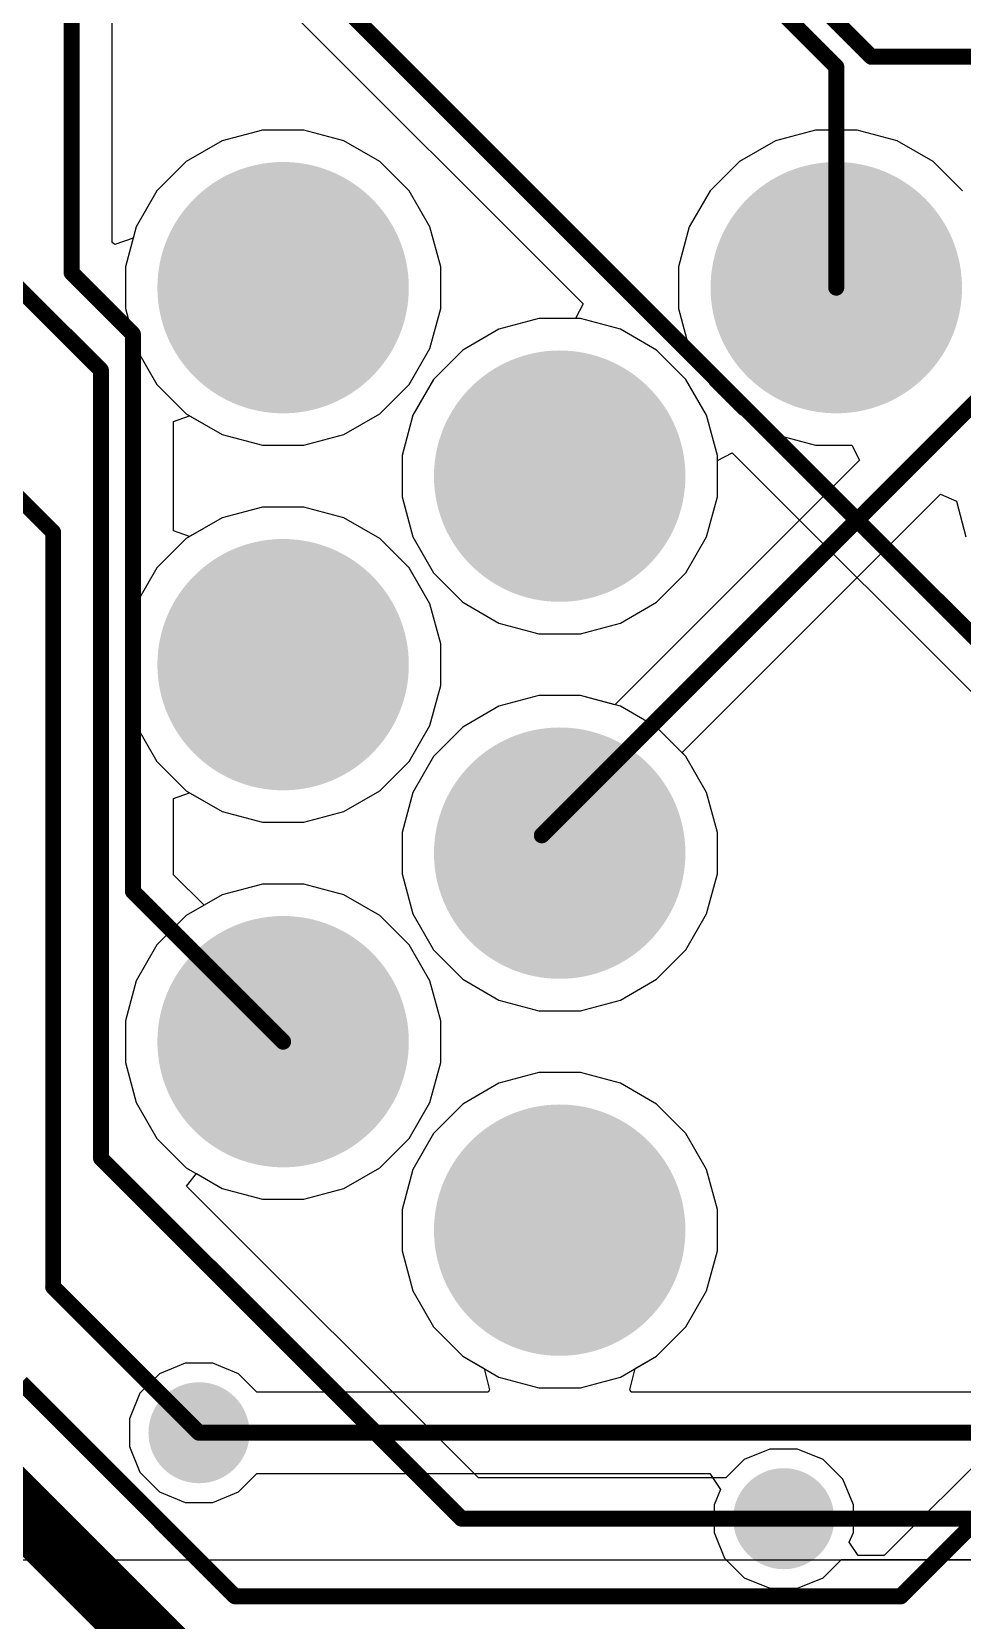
# Model space of a CAD drawing. Header units: millimetres. Extents: x 1 to 134, y -1 to 87.
# Drawn here: x 39.29 to 46.69, y 11.72 to 24.36 of the extents above; entities that cross this region are included whole.
import ezdxf

# ---------------------------------------------------------------- set-up
doc = ezdxf.new("R2010")
doc.units = ezdxf.units.MM
for name, color, linetype in [('BottomLayer', 5, 'Continuous'), ('BottomSolder', 6, 'Continuous'), ('MultiLayer', 9, 'Continuous'), ('PadHoleLayer', 156, 'Continuous'), ('TopLayer', 1, 'Continuous'), ('TopSolder', 216, 'Continuous'), ('ViaHoleLayer', 16, 'Continuous')]:
    doc.layers.add(name, color=color, linetype=linetype)

# ---------------------------------------------------------------- blocks, each defined once
blk = doc.blocks.new('1_1376430_8_1')
at = {"layer": 'BottomLayer'}
h = blk.add_hatch(color=5, dxfattribs=at)
edge = h.paths.add_edge_path()
edge.add_arc((-26.25, 4.725), 1, 0, 360)
h = blk.add_hatch(color=5, dxfattribs=at)
edge = h.paths.add_edge_path()
edge.add_arc((-21.85, 4.725), 1, 0, 360)
h = blk.add_hatch(color=5, dxfattribs=at)
edge = h.paths.add_edge_path()
edge.add_arc((-24.05, 3.225), 1, 0, 360)
h = blk.add_hatch(color=5, dxfattribs=at)
edge = h.paths.add_edge_path()
edge.add_arc((-26.25, 1.725), 1, 0, 360)
h = blk.add_hatch(color=5, dxfattribs=at)
edge = h.paths.add_edge_path()
edge.add_arc((-24.05, 0.225), 1, 0, 360)
h = blk.add_hatch(color=5, dxfattribs=at)
edge = h.paths.add_edge_path()
edge.add_arc((-26.25, -1.275), 1, 0, 360)
h = blk.add_hatch(color=5, dxfattribs=at)
edge = h.paths.add_edge_path()
edge.add_arc((-24.05, -2.775), 1, 0, 360)
at = {"layer": 'BottomSolder'}
h = blk.add_hatch(color=6, dxfattribs=at)
edge = h.paths.add_edge_path()
edge.add_arc((-26.25, 4.725), 1, 0, 360)
h = blk.add_hatch(color=6, dxfattribs=at)
edge = h.paths.add_edge_path()
edge.add_arc((-21.85, 4.725), 1, 0, 360)
h = blk.add_hatch(color=6, dxfattribs=at)
edge = h.paths.add_edge_path()
edge.add_arc((-24.05, 3.225), 1, 0, 360)
h = blk.add_hatch(color=6, dxfattribs=at)
edge = h.paths.add_edge_path()
edge.add_arc((-26.25, 1.725), 1, 0, 360)
h = blk.add_hatch(color=6, dxfattribs=at)
edge = h.paths.add_edge_path()
edge.add_arc((-24.05, 0.225), 1, 0, 360)
h = blk.add_hatch(color=6, dxfattribs=at)
edge = h.paths.add_edge_path()
edge.add_arc((-26.25, -1.275), 1, 0, 360)
h = blk.add_hatch(color=6, dxfattribs=at)
edge = h.paths.add_edge_path()
edge.add_arc((-24.05, -2.775), 1, 0, 360)
at = {"layer": 'MultiLayer'}
h = blk.add_hatch(color=9, dxfattribs=at)
edge = h.paths.add_edge_path()
edge.add_arc((-26.25, 4.725), 1, 0, 360)
h = blk.add_hatch(color=9, dxfattribs=at)
edge = h.paths.add_edge_path()
edge.add_arc((-21.85, 4.725), 1, 0, 360)
h = blk.add_hatch(color=9, dxfattribs=at)
edge = h.paths.add_edge_path()
edge.add_arc((-24.05, 3.225), 1, 0, 360)
h = blk.add_hatch(color=9, dxfattribs=at)
edge = h.paths.add_edge_path()
edge.add_arc((-26.25, 1.725), 1, 0, 360)
h = blk.add_hatch(color=9, dxfattribs=at)
edge = h.paths.add_edge_path()
edge.add_arc((-24.05, 0.225), 1, 0, 360)
h = blk.add_hatch(color=9, dxfattribs=at)
edge = h.paths.add_edge_path()
edge.add_arc((-26.25, -1.275), 1, 0, 360)
h = blk.add_hatch(color=9, dxfattribs=at)
edge = h.paths.add_edge_path()
edge.add_arc((-24.05, -2.775), 1, 0, 360)
at = {"layer": 'PadHoleLayer'}
h = blk.add_hatch(color=156, dxfattribs=at)
edge = h.paths.add_edge_path()
edge.add_arc((-26.25, 4.725), 0.605, 0, 360)
h = blk.add_hatch(color=156, dxfattribs=at)
edge = h.paths.add_edge_path()
edge.add_arc((-21.85, 4.725), 0.605, 0, 360)
h = blk.add_hatch(color=156, dxfattribs=at)
edge = h.paths.add_edge_path()
edge.add_arc((-24.05, 3.225), 0.605, 0, 360)
h = blk.add_hatch(color=156, dxfattribs=at)
edge = h.paths.add_edge_path()
edge.add_arc((-26.25, 1.725), 0.605, 0, 360)
h = blk.add_hatch(color=156, dxfattribs=at)
edge = h.paths.add_edge_path()
edge.add_arc((-24.05, 0.225), 0.605, 0, 360)
h = blk.add_hatch(color=156, dxfattribs=at)
edge = h.paths.add_edge_path()
edge.add_arc((-26.25, -1.275), 0.605, 0, 360)
h = blk.add_hatch(color=156, dxfattribs=at)
edge = h.paths.add_edge_path()
edge.add_arc((-24.05, -2.775), 0.605, 0, 360)
at = {"layer": 'TopLayer'}
h = blk.add_hatch(color=1, dxfattribs=at)
edge = h.paths.add_edge_path()
edge.add_arc((-26.25, 4.725), 1, 0, 360)
h = blk.add_hatch(color=1, dxfattribs=at)
edge = h.paths.add_edge_path()
edge.add_arc((-21.85, 4.725), 1, 0, 360)
h = blk.add_hatch(color=1, dxfattribs=at)
edge = h.paths.add_edge_path()
edge.add_arc((-24.05, 3.225), 1, 0, 360)
h = blk.add_hatch(color=1, dxfattribs=at)
edge = h.paths.add_edge_path()
edge.add_arc((-26.25, 1.725), 1, 0, 360)
h = blk.add_hatch(color=1, dxfattribs=at)
edge = h.paths.add_edge_path()
edge.add_arc((-24.05, 0.225), 1, 0, 360)
h = blk.add_hatch(color=1, dxfattribs=at)
edge = h.paths.add_edge_path()
edge.add_arc((-26.25, -1.275), 1, 0, 360)
h = blk.add_hatch(color=1, dxfattribs=at)
edge = h.paths.add_edge_path()
edge.add_arc((-24.05, -2.775), 1, 0, 360)
at = {"layer": 'TopSolder'}
h = blk.add_hatch(color=216, dxfattribs=at)
edge = h.paths.add_edge_path()
edge.add_arc((-26.25, 4.725), 1, 0, 360)
h = blk.add_hatch(color=216, dxfattribs=at)
edge = h.paths.add_edge_path()
edge.add_arc((-21.85, 4.725), 1, 0, 360)
h = blk.add_hatch(color=216, dxfattribs=at)
edge = h.paths.add_edge_path()
edge.add_arc((-24.05, 3.225), 1, 0, 360)
h = blk.add_hatch(color=216, dxfattribs=at)
edge = h.paths.add_edge_path()
edge.add_arc((-26.25, 1.725), 1, 0, 360)
h = blk.add_hatch(color=216, dxfattribs=at)
edge = h.paths.add_edge_path()
edge.add_arc((-24.05, 0.225), 1, 0, 360)
h = blk.add_hatch(color=216, dxfattribs=at)
edge = h.paths.add_edge_path()
edge.add_arc((-26.25, -1.275), 1, 0, 360)
h = blk.add_hatch(color=216, dxfattribs=at)
edge = h.paths.add_edge_path()
edge.add_arc((-24.05, -2.775), 1, 0, 360)

msp = doc.modelspace()

# ---------------------------------------------------------------- hatches: boundary and pattern name
at = {"layer": 'BottomLayer'}
h = msp.add_hatch(color=5, dxfattribs=at)
edge = h.paths.add_edge_path()
edge.add_arc((40.616, 13.21), 0.3, 0, 360)
h = msp.add_hatch(color=5, dxfattribs=at)
edge = h.paths.add_edge_path()
edge.add_arc((45.267, 12.526), 0.3, 0, 360)
at = {"layer": 'BottomSolder'}
h = msp.add_hatch(color=6, dxfattribs=at)
edge = h.paths.add_edge_path()
edge.add_arc((40.616, 13.21), 0.402, 0, 360)
h = msp.add_hatch(color=6, dxfattribs=at)
edge = h.paths.add_edge_path()
edge.add_arc((45.267, 12.526), 0.402, 0, 360)
at = {"layer": 'TopLayer'}
h = msp.add_hatch(color=1, dxfattribs=at)
edge = h.paths.add_edge_path()
edge.add_arc((40.616, 13.21), 0.3, 0, 360)
h = msp.add_hatch(color=1, dxfattribs=at)
edge = h.paths.add_edge_path()
edge.add_arc((45.267, 12.526), 0.3, 0, 360)
at = {"layer": 'TopSolder'}
h = msp.add_hatch(color=216, dxfattribs=at)
edge = h.paths.add_edge_path()
edge.add_arc((40.616, 13.21), 0.402, 0, 360)
h = msp.add_hatch(color=216, dxfattribs=at)
edge = h.paths.add_edge_path()
edge.add_arc((45.267, 12.526), 0.402, 0, 360)
at = {"layer": 'ViaHoleLayer'}
h = msp.add_hatch(color=16, dxfattribs=at)
edge = h.paths.add_edge_path()
edge.add_arc((40.616, 13.21), 0.15, 0, 360)
h = msp.add_hatch(color=16, dxfattribs=at)
edge = h.paths.add_edge_path()
edge.add_arc((45.267, 12.526), 0.15, 0, 360)

# ---------------------------------------------------------------- linework, layer by layer
at = {"layer": 'BottomLayer'}
for p, q in [((41.12, 23.576), (40.801, 23.491)), ((41.45, 23.576), (41.12, 23.576)), ((41.769, 23.491), (41.45, 23.576)), ((45.52, 23.576), (45.201, 23.491)), ((45.85, 23.576), (45.52, 23.576)), ((46.169, 23.491), (45.85, 23.576)), ((40.801, 23.491), (40.515, 23.325)), ((42.055, 23.325), (41.769, 23.491)), ((45.201, 23.491), (44.915, 23.325)), ((46.455, 23.325), (46.169, 23.491)), ((40.515, 23.325), (40.281, 23.092)), ((42.288, 23.092), (42.055, 23.325)), ((44.915, 23.325), (44.681, 23.092)), ((46.688, 23.092), (46.455, 23.325)), ((40.281, 23.092), (40.116, 22.806)), ((42.453, 22.806), (42.288, 23.092)), ((44.681, 23.092), (44.516, 22.806)), ((40.116, 22.806), (40.031, 22.487)), ((42.539, 22.487), (42.453, 22.806)), ((44.516, 22.806), (44.431, 22.487)), ((40.031, 22.487), (40.031, 22.157)), ((42.539, 22.157), (42.539, 22.487)), ((44.431, 22.487), (44.431, 22.157)), ((40.031, 22.157), (40.116, 21.838)), ((42.453, 21.838), (42.539, 22.157)), ((44.431, 22.157), (44.516, 21.838)), ((43.32, 22.076), (43.001, 21.991)), ((43.65, 22.076), (43.32, 22.076)), ((43.969, 21.991), (43.65, 22.076)), ((43.001, 21.991), (42.715, 21.825)), ((44.255, 21.825), (43.969, 21.991)), ((40.116, 21.838), (40.281, 21.552)), ((42.288, 21.552), (42.453, 21.838)), ((42.715, 21.825), (42.481, 21.592)), ((44.488, 21.592), (44.255, 21.825)), ((44.516, 21.838), (44.681, 21.552)), ((40.281, 21.552), (40.515, 21.319)), ((42.055, 21.319), (42.288, 21.552)), ((42.481, 21.592), (42.316, 21.306)), ((44.653, 21.306), (44.488, 21.592)), ((44.681, 21.552), (44.915, 21.319)), ((40.515, 21.319), (40.801, 21.153)), ((41.769, 21.153), (42.055, 21.319)), ((42.316, 21.306), (42.231, 20.987)), ((44.739, 20.987), (44.653, 21.306)), ((44.915, 21.319), (45.201, 21.153)), ((40.801, 21.153), (41.12, 21.068)), ((41.45, 21.068), (41.769, 21.153)), ((45.201, 21.153), (45.52, 21.068)), ((41.12, 21.068), (41.45, 21.068)), ((42.231, 20.987), (42.231, 20.657)), ((44.739, 20.657), (44.739, 20.987)), ((45.52, 21.068), (45.81, 21.068)), ((45.81, 21.068), (45.871, 20.95)), ((45.871, 20.95), (43.924, 19.003)), ((42.231, 20.657), (42.316, 20.338)), ((44.459, 18.622), (46.515, 20.678)), ((44.653, 20.338), (44.739, 20.657)), ((46.515, 20.678), (46.64, 20.623)), ((46.64, 20.623), (46.716, 20.338)), ((40.801, 20.491), (40.515, 20.325)), ((41.12, 20.576), (40.801, 20.491)), ((41.45, 20.576), (41.12, 20.576)), ((41.769, 20.491), (41.45, 20.576)), ((42.055, 20.325), (41.769, 20.491)), ((40.515, 20.325), (40.281, 20.092)), ((42.288, 20.092), (42.055, 20.325)), ((42.316, 20.338), (42.481, 20.052)), ((44.488, 20.052), (44.653, 20.338)), ((40.281, 20.092), (40.116, 19.806)), ((42.453, 19.806), (42.288, 20.092)), ((42.481, 20.052), (42.715, 19.819)), ((44.255, 19.819), (44.488, 20.052)), ((40.116, 19.806), (40.031, 19.487)), ((42.539, 19.487), (42.453, 19.806)), ((42.715, 19.819), (43.001, 19.653)), ((43.969, 19.653), (44.255, 19.819)), ((43.001, 19.653), (43.32, 19.568)), ((43.65, 19.568), (43.969, 19.653)), ((40.031, 19.487), (40.031, 19.157)), ((42.539, 19.157), (42.539, 19.487)), ((43.32, 19.568), (43.65, 19.568)), ((40.031, 19.157), (40.116, 18.838)), ((42.453, 18.838), (42.539, 19.157)), ((43.001, 18.991), (42.715, 18.825)), ((43.32, 19.076), (43.001, 18.991)), ((43.65, 19.076), (43.32, 19.076)), ((43.924, 19.003), (43.65, 19.076)), ((40.116, 18.838), (40.281, 18.552)), ((42.288, 18.552), (42.453, 18.838)), ((42.715, 18.825), (42.481, 18.592)), ((42.481, 18.592), (42.316, 18.306)), ((44.488, 18.592), (44.459, 18.622)), ((44.653, 18.306), (44.488, 18.592)), ((40.281, 18.552), (40.515, 18.319)), ((42.055, 18.319), (42.288, 18.552)), ((40.515, 18.319), (40.801, 18.153)), ((41.769, 18.153), (42.055, 18.319)), ((42.316, 18.306), (42.231, 17.987)), ((44.739, 17.987), (44.653, 18.306)), ((40.801, 18.153), (41.12, 18.068)), ((41.45, 18.068), (41.769, 18.153)), ((41.12, 18.068), (41.45, 18.068)), ((42.231, 17.987), (42.231, 17.657)), ((44.739, 17.657), (44.739, 17.987)), ((41.12, 17.576), (40.801, 17.491)), ((41.45, 17.576), (41.12, 17.576)), ((41.769, 17.491), (41.45, 17.576)), ((42.231, 17.657), (42.316, 17.338)), ((44.653, 17.338), (44.739, 17.657)), ((40.801, 17.491), (40.515, 17.325)), ((42.055, 17.325), (41.769, 17.491)), ((40.515, 17.325), (40.281, 17.092)), ((42.288, 17.092), (42.055, 17.325)), ((42.316, 17.338), (42.481, 17.052)), ((44.488, 17.052), (44.653, 17.338)), ((40.281, 17.092), (40.116, 16.806)), ((42.453, 16.806), (42.288, 17.092)), ((42.481, 17.052), (42.715, 16.819)), ((44.255, 16.819), (44.488, 17.052)), ((42.715, 16.819), (43.001, 16.653)), ((43.969, 16.653), (44.255, 16.819)), ((40.116, 16.806), (40.031, 16.487)), ((42.539, 16.487), (42.453, 16.806)), ((43.001, 16.653), (43.32, 16.568)), ((43.32, 16.568), (43.65, 16.568)), ((43.65, 16.568), (43.969, 16.653)), ((40.031, 16.487), (40.031, 16.157)), ((42.539, 16.157), (42.539, 16.487)), ((40.031, 16.157), (40.116, 15.838)), ((42.453, 15.838), (42.539, 16.157)), ((43.32, 16.076), (43.001, 15.991)), ((43.65, 16.076), (43.32, 16.076)), ((43.969, 15.991), (43.65, 16.076)), ((43.001, 15.991), (42.715, 15.825)), ((44.255, 15.825), (43.969, 15.991)), ((40.116, 15.838), (40.281, 15.552)), ((42.288, 15.552), (42.453, 15.838)), ((42.715, 15.825), (42.481, 15.592)), ((44.488, 15.592), (44.255, 15.825)), ((40.281, 15.552), (40.515, 15.319)), ((42.055, 15.319), (42.288, 15.552)), ((42.481, 15.592), (42.316, 15.306)), ((44.653, 15.306), (44.488, 15.592)), ((40.515, 15.319), (40.801, 15.153)), ((41.769, 15.153), (42.055, 15.319)), ((42.316, 15.306), (42.231, 14.987)), ((44.739, 14.987), (44.653, 15.306)), ((40.801, 15.153), (41.12, 15.068)), ((41.12, 15.068), (41.45, 15.068)), ((41.45, 15.068), (41.769, 15.153)), ((42.231, 14.987), (42.231, 14.657)), ((44.739, 14.657), (44.739, 14.987)), ((42.231, 14.657), (42.316, 14.338)), ((44.653, 14.338), (44.739, 14.657)), ((42.316, 14.338), (42.481, 14.052)), ((44.488, 14.052), (44.653, 14.338)), ((42.481, 14.052), (42.715, 13.819)), ((44.255, 13.819), (44.488, 14.052)), ((42.715, 13.819), (42.885, 13.72)), ((44.085, 13.72), (44.255, 13.819)), ((40.302, 13.68), (40.146, 13.524)), ((40.505, 13.764), (40.302, 13.68)), ((40.726, 13.764), (40.505, 13.764)), ((40.929, 13.68), (40.726, 13.764)), ((41.075, 13.534), (40.929, 13.68)), ((42.885, 13.72), (42.926, 13.551)), ((44.044, 13.551), (44.085, 13.72)), ((42.915, 13.534), (41.075, 13.534)), ((42.926, 13.551), (42.915, 13.534)), ((44.054, 13.534), (44.044, 13.551)), ((49.46, 13.534), (44.054, 13.534)), ((40.146, 13.524), (40.062, 13.32)), ((40.062, 13.32), (40.062, 13.1)), ((40.062, 13.1), (40.146, 12.896)), ((40.146, 12.896), (40.302, 12.74)), ((40.929, 12.74), (41.075, 12.886)), ((41.075, 12.886), (44.679, 12.886)), ((44.679, 12.886), (44.764, 12.759)), ((40.302, 12.74), (40.505, 12.656)), ((40.505, 12.656), (40.726, 12.656)), ((40.726, 12.656), (40.929, 12.74)), ((44.764, 12.759), (44.713, 12.636)), ((44.713, 12.636), (44.713, 12.416)), ((44.713, 12.416), (44.797, 12.212)), ((44.797, 12.212), (44.953, 12.056)), ((45.581, 12.056), (45.727, 12.202)), ((45.727, 12.202), (67.618, 12.202)), ((44.953, 12.056), (45.157, 11.972)), ((45.377, 11.972), (45.581, 12.056)), ((45.157, 11.972), (45.377, 11.972))]:
    msp.add_line(p, q, dxfattribs=at)
at = {"layer": 'BottomLayer', "const_width": 0.127}
for points in [[(43.343, 17.964), (48.014, 22.635)], [(40.616, 13.21), (68.481, 13.21)], [(45.267, 12.526), (78.33, 12.526)]]:
    msp.add_lwpolyline(points, dxfattribs=at)
at = {"layer": 'BottomLayer', "const_width": 0.0635}
for points in [[(43.311, 17.964, 1), (43.375, 17.964, 1)], [(40.584, 13.21, 1), (40.647, 13.21, 1)], [(45.235, 12.526, 1), (45.299, 12.526, 1)]]:
    msp.add_lwpolyline(points, format="xyb", close=True, dxfattribs=at)
at = {"layer": 'TopLayer'}
for p, q in [((39.926, 22.68), (39.926, 28.098)), ((41.056, 24.809), (43.671, 22.194)), ((41.12, 23.576), (40.801, 23.491)), ((41.45, 23.576), (41.12, 23.576)), ((41.769, 23.491), (41.45, 23.576)), ((40.801, 23.491), (40.515, 23.325)), ((42.055, 23.325), (41.769, 23.491)), ((40.515, 23.325), (40.281, 23.092)), ((42.288, 23.092), (42.055, 23.325)), ((40.281, 23.092), (40.116, 22.806)), ((42.453, 22.806), (42.288, 23.092)), ((40.116, 22.806), (40.092, 22.715)), ((42.539, 22.487), (42.453, 22.806)), ((39.947, 22.665), (39.926, 22.68)), ((40.092, 22.715), (39.947, 22.665)), ((42.539, 22.157), (42.539, 22.487)), ((42.453, 21.838), (42.539, 22.157)), ((43.671, 22.194), (43.61, 22.076)), ((43.32, 22.076), (43.001, 21.991)), ((43.61, 22.076), (43.32, 22.076)), ((43.001, 21.991), (42.715, 21.825)), ((42.288, 21.552), (42.453, 21.838)), ((42.715, 21.825), (42.481, 21.592)), ((42.055, 21.319), (42.288, 21.552)), ((42.481, 21.592), (42.316, 21.306)), ((40.414, 21.257), (40.541, 21.303)), ((40.414, 20.387), (40.414, 21.257)), ((40.541, 21.303), (40.801, 21.153)), ((41.769, 21.153), (42.055, 21.319)), ((42.316, 21.306), (42.231, 20.987)), ((40.801, 21.153), (41.12, 21.068)), ((41.45, 21.068), (41.769, 21.153)), ((41.12, 21.068), (41.45, 21.068)), ((42.231, 20.987), (42.231, 20.657)), ((44.739, 20.947), (44.857, 21.008)), ((44.857, 21.008), (48.969, 16.897)), ((44.739, 20.657), (44.739, 20.947)), ((42.231, 20.657), (42.316, 20.338)), ((44.653, 20.338), (44.739, 20.657)), ((40.801, 20.491), (40.541, 20.341)), ((41.12, 20.576), (40.801, 20.491)), ((41.45, 20.576), (41.12, 20.576)), ((41.769, 20.491), (41.45, 20.576)), ((42.055, 20.325), (41.769, 20.491)), ((40.541, 20.341), (40.414, 20.387)), ((42.288, 20.092), (42.055, 20.325)), ((42.316, 20.338), (42.481, 20.052)), ((44.488, 20.052), (44.653, 20.338)), ((42.453, 19.806), (42.288, 20.092)), ((42.481, 20.052), (42.715, 19.819)), ((44.255, 19.819), (44.488, 20.052)), ((42.539, 19.487), (42.453, 19.806)), ((42.715, 19.819), (43.001, 19.653)), ((43.969, 19.653), (44.255, 19.819)), ((43.001, 19.653), (43.32, 19.568)), ((43.65, 19.568), (43.969, 19.653)), ((42.539, 19.157), (42.539, 19.487)), ((43.32, 19.568), (43.65, 19.568)), ((42.453, 18.838), (42.539, 19.157)), ((43.001, 18.991), (42.715, 18.825)), ((43.32, 19.076), (43.001, 18.991)), ((43.65, 19.076), (43.32, 19.076)), ((43.969, 18.991), (43.65, 19.076)), ((44.255, 18.825), (43.969, 18.991)), ((42.288, 18.552), (42.453, 18.838)), ((42.715, 18.825), (42.481, 18.592)), ((44.488, 18.592), (44.255, 18.825)), ((42.481, 18.592), (42.316, 18.306)), ((44.653, 18.306), (44.488, 18.592)), ((42.055, 18.319), (42.288, 18.552)), ((40.414, 18.257), (40.541, 18.303)), ((40.414, 17.65), (40.414, 18.257)), ((40.541, 18.303), (40.801, 18.153)), ((41.769, 18.153), (42.055, 18.319)), ((42.316, 18.306), (42.231, 17.987)), ((44.739, 17.987), (44.653, 18.306)), ((40.801, 18.153), (41.12, 18.068)), ((41.45, 18.068), (41.769, 18.153)), ((41.12, 18.068), (41.45, 18.068)), ((42.231, 17.987), (42.231, 17.657)), ((44.739, 17.657), (44.739, 17.987)), ((40.657, 17.408), (40.414, 17.65)), ((41.12, 17.576), (40.801, 17.491)), ((41.45, 17.576), (41.12, 17.576)), ((41.769, 17.491), (41.45, 17.576)), ((42.231, 17.657), (42.316, 17.338)), ((44.653, 17.338), (44.739, 17.657)), ((40.801, 17.491), (40.657, 17.408)), ((42.055, 17.325), (41.769, 17.491)), ((42.288, 17.092), (42.055, 17.325)), ((42.316, 17.338), (42.481, 17.052)), ((44.488, 17.052), (44.653, 17.338)), ((42.453, 16.806), (42.288, 17.092)), ((42.481, 17.052), (42.715, 16.819)), ((44.255, 16.819), (44.488, 17.052)), ((42.715, 16.819), (43.001, 16.653)), ((43.969, 16.653), (44.255, 16.819)), ((42.539, 16.487), (42.453, 16.806)), ((43.001, 16.653), (43.32, 16.568)), ((43.32, 16.568), (43.65, 16.568)), ((43.65, 16.568), (43.969, 16.653)), ((42.539, 16.157), (42.539, 16.487)), ((42.453, 15.838), (42.539, 16.157)), ((43.32, 16.076), (43.001, 15.991)), ((43.65, 16.076), (43.32, 16.076)), ((43.969, 15.991), (43.65, 16.076)), ((43.001, 15.991), (42.715, 15.825)), ((44.255, 15.825), (43.969, 15.991)), ((42.288, 15.552), (42.453, 15.838)), ((42.715, 15.825), (42.481, 15.592)), ((44.488, 15.592), (44.255, 15.825)), ((42.055, 15.319), (42.288, 15.552)), ((42.481, 15.592), (42.316, 15.306)), ((44.653, 15.306), (44.488, 15.592)), ((41.769, 15.153), (42.055, 15.319)), ((42.316, 15.306), (42.231, 14.987)), ((44.739, 14.987), (44.653, 15.306)), ((40.517, 15.171), (40.595, 15.273)), ((42.838, 12.85), (40.517, 15.171)), ((40.595, 15.273), (40.801, 15.153)), ((40.801, 15.153), (41.12, 15.068)), ((41.12, 15.068), (41.45, 15.068)), ((41.45, 15.068), (41.769, 15.153)), ((42.231, 14.987), (42.231, 14.657)), ((44.739, 14.657), (44.739, 14.987)), ((42.231, 14.657), (42.316, 14.338)), ((44.653, 14.338), (44.739, 14.657)), ((42.316, 14.338), (42.481, 14.052)), ((44.488, 14.052), (44.653, 14.338)), ((42.481, 14.052), (42.715, 13.819)), ((44.255, 13.819), (44.488, 14.052)), ((47.989, 14.157), (46.065, 12.232)), ((42.715, 13.819), (43.001, 13.653)), ((43.969, 13.653), (44.255, 13.819)), ((43.001, 13.653), (43.32, 13.568)), ((43.65, 13.568), (43.969, 13.653)), ((43.32, 13.568), (43.65, 13.568)), ((45.157, 13.08), (44.953, 12.996)), ((45.377, 13.08), (45.157, 13.08)), ((45.581, 12.996), (45.377, 13.08)), ((44.953, 12.996), (44.807, 12.85)), ((45.736, 12.84), (45.581, 12.996)), ((44.807, 12.85), (42.838, 12.85)), ((45.821, 12.636), (45.736, 12.84)), ((45.821, 12.416), (45.821, 12.636)), ((45.788, 12.338), (45.821, 12.416)), ((45.859, 12.232), (45.788, 12.338)), ((56.973, 12.196), (35.658, 12.196)), ((46.065, 12.232), (45.859, 12.232))]:
    msp.add_line(p, q, dxfattribs=at)
for points, const_width in [([(39.603, 22.44), (39.603, 28.232)], 0.127), ([(44.53, 25.234), (45.685, 24.079)], 0.127), ([(44.784, 25.339), (45.964, 24.159)], 0.127), ([(41.285, 25.038), (50.001, 16.322)], 0.127), ([(37.34, 24.161), (39.837, 21.664)], 0.127), ([(45.964, 24.159), (56.038, 24.159)], 0.127), ([(45.685, 22.322), (45.685, 24.079)], 0.127), ([(37.34, 22.492), (39.456, 20.376)], 0.127), ([(39.603, 22.44), (40.091, 21.952)], 0.127), ([(40.091, 17.516), (40.091, 21.952)], 0.127), ([(39.837, 15.393), (39.837, 21.664)], 0.127), ([(39.456, 14.37), (39.456, 20.376)], 0.127), ([(40.091, 17.516), (41.285, 16.322)], 0.127), ([(39.837, 15.393), (42.704, 12.526)], 0.127), ([(39.456, 14.37), (40.616, 13.21)], 0.127), ([(46.199, 11.908), (48.543, 14.253)], 0.127), ([(39.202, 13.609), (40.902, 11.908)], 0.127), ([(38.48, 13.318), (40.461, 11.337)], 0.508), ([(42.704, 12.526), (45.267, 12.526)], 0.127), ([(40.902, 11.908), (46.199, 11.908)], 0.127)]:
    msp.add_lwpolyline(points, dxfattribs=dict(at, const_width=const_width))
at = {"layer": 'TopLayer', "const_width": 0.0635}
for points in [[(45.932, 24.159, 1), (45.996, 24.159, 1)], [(45.932, 24.159, 1), (45.996, 24.159, 1)], [(45.653, 24.079, 1), (45.717, 24.079, 1)], [(45.653, 24.079, 1), (45.717, 24.079, 1)], [(39.571, 22.44, 1), (39.634, 22.44, 1)], [(39.571, 22.44, 1), (39.634, 22.44, 1)], [(45.653, 22.322, 1), (45.717, 22.322, 1)], [(40.059, 21.952, 1), (40.122, 21.952, 1)], [(40.059, 21.952, 1), (40.122, 21.952, 1)], [(39.805, 21.664, 1), (39.868, 21.664, 1)], [(39.805, 21.664, 1), (39.868, 21.664, 1)], [(39.424, 20.376, 1), (39.487, 20.376, 1)], [(39.424, 20.376, 1), (39.487, 20.376, 1)], [(40.059, 17.516, 1), (40.122, 17.516, 1)], [(40.059, 17.516, 1), (40.122, 17.516, 1)], [(41.253, 16.322, 1), (41.317, 16.322, 1)], [(39.805, 15.393, 1), (39.868, 15.393, 1)], [(39.805, 15.393, 1), (39.868, 15.393, 1)], [(39.424, 14.37, 1), (39.487, 14.37, 1)], [(39.424, 14.37, 1), (39.487, 14.37, 1)], [(40.584, 13.21, 1), (40.647, 13.21, 1)], [(42.672, 12.526, 1), (42.735, 12.526, 1)], [(42.672, 12.526, 1), (42.735, 12.526, 1)], [(45.235, 12.526, 1), (45.299, 12.526, 1)], [(40.871, 11.908, 1), (40.934, 11.908, 1)], [(40.871, 11.908, 1), (40.934, 11.908, 1)], [(46.167, 11.908, 1), (46.23, 11.908, 1)], [(46.167, 11.908, 1), (46.23, 11.908, 1)]]:
    msp.add_lwpolyline(points, format="xyb", close=True, dxfattribs=at)

# ---------------------------------------------------------------- block references
msp.add_blockref('1_1376430_8_1', (67.535, 17.597))

doc.saveas('drawing.dxf')
